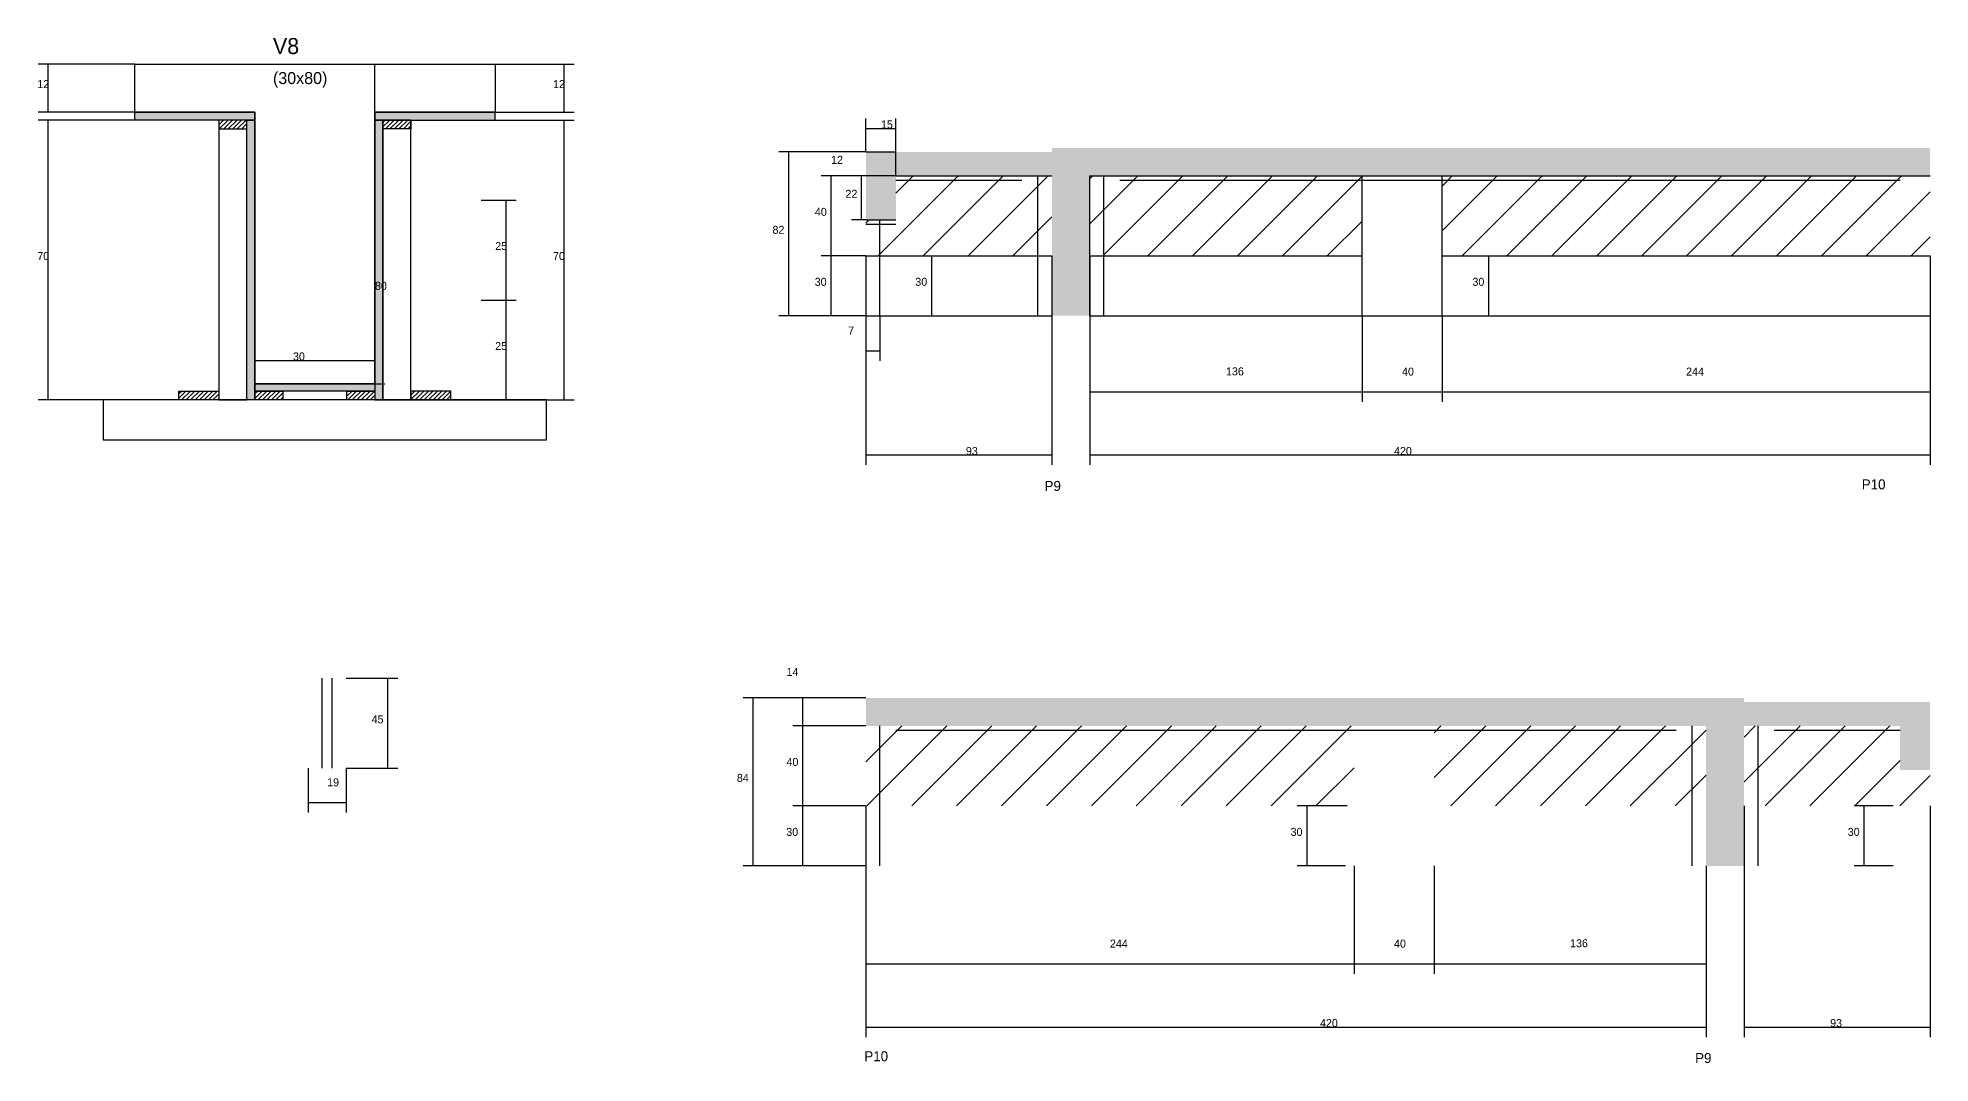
# Model space of a CAD drawing. Header units: metres. Extents: x 131174 to 133293, y 31530 to 32816.
# Drawn here: x 132347 to 133293, y 32278 to 32791 of the extents above; entities that cross this region are included whole.
import ezdxf

# ---------------------------------------------------------------- set-up
doc = ezdxf.new("R2010")
doc.units = ezdxf.units.M
for name, color, linetype in [('CONCRETO', 251, 'Continuous'), ('COTA', 241, 'Continuous'), ('Hachura', 253, 'Continuous'), ('Madeira', 126, 'Continuous'), ('NOMENCLATURA', 7, 'Continuous'), ('Painéis', 200, 'Continuous'), ('SARR_2.2x7', 40, 'Continuous'), ('Texto Seção', 7, 'Continuous')]:
    doc.layers.add(name, color=color, linetype=linetype)

msp = doc.modelspace()

# ---------------------------------------------------------------- hatches: boundary and pattern name
at = {"layer": 'COTA'}
h = msp.add_hatch(dxfattribs=at)
h.set_pattern_fill('AR-CONC', scale=0.03)
h.paths.add_polyline_path([(132873, 32722.2), (133293, 32722.2), (133293, 32736.2), (132854, 32736.2), (132854, 32734.2), (132761, 32734.2), (132761, 32700.2), (132776, 32700.2), (132776, 32722.2), (132854, 32722.2), (132854, 32652.2), (132873, 32652.2)])
h = msp.add_hatch(dxfattribs=at)
h.set_pattern_fill('AR-CONC', scale=0.03)
h.paths.add_polyline_path([(133200, 32447.1), (133278, 32447.1), (133278, 32425.1), (133293, 32425.1), (133293, 32459.1), (133200, 32459.1), (133200, 32461.1), (132761, 32461.1), (132761, 32447.1), (133181, 32447.1), (133181, 32377.1), (133200, 32377.1)])
at = {"layer": 'Hachura'}
h = msp.add_hatch(color=8, dxfattribs=at)
h.dxf.hatch_style = 1
h.paths.add_polyline_path([(132395.6, 32750.1), (132395.6, 32754.1), (132395.6, 32754.1), (132455.6, 32754.1), (132455.6, 32754.1), (132455.6, 32750.1), (132455.6, 32750.1), (132395.6, 32750.1)])
h = msp.add_hatch(dxfattribs=at)
h.set_pattern_fill('ANSI31', scale=0.5)
h.paths.add_polyline_path([(132437.6, 32750.1), (132437.6, 32745.7), (132437.6, 32745.7), (132451.6, 32745.7), (132451.6, 32745.7), (132451.6, 32750.1), (132451.6, 32750.1), (132437.6, 32750.1)])
h = msp.add_hatch(color=8, dxfattribs=at)
h.dxf.hatch_style = 1
h.paths.add_polyline_path([(132451.6, 32750.1), (132455.6, 32750.1), (132455.6, 32750.1), (132455.6, 32610.1), (132455.6, 32610.1), (132451.6, 32610.1), (132451.6, 32610.1), (132451.6, 32750.1)])
h = msp.add_hatch(color=8, dxfattribs=at)
h.dxf.hatch_style = 1
h.paths.add_polyline_path([(132575.6, 32750.1), (132575.6, 32754.1), (132575.6, 32754.1), (132515.6, 32754.1), (132515.6, 32754.1), (132515.6, 32750.1), (132515.6, 32750.1), (132575.6, 32750.1)])
h = msp.add_hatch(color=8, dxfattribs=at)
h.dxf.hatch_style = 1
h.paths.add_polyline_path([(132519.6, 32750.1), (132515.6, 32750.1), (132515.6, 32750.1), (132515.6, 32610.1), (132515.6, 32610.1), (132519.6, 32610.1), (132519.6, 32610.1), (132519.6, 32750.1)])
h = msp.add_hatch(dxfattribs=at)
h.set_pattern_fill('ANSI31', scale=0.5)
h.paths.add_polyline_path([(132533.6, 32750.1), (132533.6, 32745.7), (132533.6, 32745.7), (132519.6, 32745.7), (132519.6, 32745.7), (132519.6, 32750.1), (132519.6, 32750.1), (132533.6, 32750.1)])
h = msp.add_hatch(dxfattribs=at)
h.set_pattern_fill('ANSI31', scale=5)
h.paths.add_polyline_path([(132854, 32682.2), (132854, 32722.2), (132776, 32722.2), (132776, 32700.2), (132761, 32700.2), (132761, 32682.2)])
h = msp.add_hatch(dxfattribs=at)
h.set_pattern_fill('ANSI31', scale=5)
h.paths.add_polyline_path([(133009, 32682.2), (133009, 32722.2), (132873, 32722.2), (132873, 32682.2)])
h = msp.add_hatch(dxfattribs=at)
h.set_pattern_fill('ANSI31', scale=5)
h.paths.add_polyline_path([(133293, 32682.2), (133293, 32722.2), (133049, 32722.2), (133049, 32682.2)])
h = msp.add_hatch(color=8, dxfattribs=at)
h.dxf.hatch_style = 1
h.paths.add_polyline_path([(132455.6, 32614.5), (132455.6, 32618.1), (132455.6, 32618.1), (132515.6, 32618.1), (132515.6, 32618.1), (132515.6, 32614.5), (132515.6, 32614.5), (132455.6, 32614.5)])
h = msp.add_hatch(dxfattribs=at)
h.set_pattern_fill('ANSI31', scale=0.5)
h.paths.add_polyline_path([(132417.6, 32610.1), (132417.6, 32614.5), (132417.6, 32614.5), (132437.6, 32614.5), (132437.6, 32614.5), (132437.6, 32610.1), (132437.6, 32610.1), (132417.6, 32610.1)])
h = msp.add_hatch(dxfattribs=at)
h.set_pattern_fill('ANSI31', scale=0.5)
h.paths.add_polyline_path([(132455.6, 32610.1), (132455.6, 32614.5), (132455.6, 32614.5), (132469.6, 32614.5), (132469.6, 32614.5), (132469.6, 32610.1), (132469.6, 32610.1), (132455.6, 32610.1)])
h = msp.add_hatch(dxfattribs=at)
h.set_pattern_fill('ANSI31', scale=0.5)
h.paths.add_polyline_path([(132501.6, 32610.1), (132501.6, 32614.5), (132501.6, 32614.5), (132515.6, 32614.5), (132515.6, 32614.5), (132515.6, 32610.1), (132515.6, 32610.1), (132501.6, 32610.1)])
h = msp.add_hatch(dxfattribs=at)
h.set_pattern_fill('ANSI31', scale=0.5)
h.paths.add_polyline_path([(132553.6, 32610.1), (132553.6, 32614.5), (132553.6, 32614.5), (132533.6, 32614.5), (132533.6, 32614.5), (132533.6, 32610.1), (132533.6, 32610.1), (132553.6, 32610.1)])
h = msp.add_hatch(dxfattribs=at)
h.set_pattern_fill('ANSI31', scale=5)
h.paths.add_polyline_path([(132761, 32447.1), (132761, 32407.1), (133005, 32407.1), (133005, 32447.1)])
h = msp.add_hatch(dxfattribs=at)
h.set_pattern_fill('ANSI31', scale=5)
h.paths.add_polyline_path([(133045, 32447.1), (133045, 32407.1), (133181, 32407.1), (133181, 32447.1)])
h = msp.add_hatch(dxfattribs=at)
h.set_pattern_fill('ANSI31', scale=5)
h.paths.add_polyline_path([(133293, 32407.1), (133293, 32425.1), (133278, 32425.1), (133278, 32447.1), (133200, 32447.1), (133200, 32407.1)])

# ---------------------------------------------------------------- linework, layer by layer
at = {"layer": 'CONCRETO'}
msp.add_lwpolyline([(132515.6, 32754.1), (132515.6, 32744.1), (132515.6, 32618.1), (132455.6, 32618.1), (132455.6, 32754.1), (132395.6, 32754.1), (132395.6, 32778.1), (132515.6, 32778.1), (132575.6, 32778.1), (132575.6, 32754.1)], close=True, dxfattribs=at)
at = {"layer": 'COTA'}
for p, q in [((132395.6, 32778.1), (132347.3, 32778.1)), ((132352.3, 32754.1), (132352.3, 32778.1)), ((132455.6, 32778.1), (132520.6, 32778.1)), ((132515.6, 32618.1), (132515.6, 32778.1)), ((132575.6, 32778.1), (132615.1, 32778.1)), ((132610.1, 32754.1), (132610.1, 32778.1)), ((132395.6, 32754.1), (132347.3, 32754.1)), ((132395.6, 32750.1), (132347.3, 32750.1)), ((132352.3, 32610.1), (132352.3, 32750.1)), ((132533.6, 32750.1), (132615.1, 32750.1)), ((132575.6, 32754.1), (132615.1, 32754.1)), ((132610.1, 32610.1), (132610.1, 32750.1)), ((132761, 32734.2), (132761, 32750.9)), ((132776, 32722.2), (132776, 32750.9)), ((132761, 32745.9), (132776, 32745.9)), ((132761, 32734.2), (132761, 32739.2)), ((132776, 32722.2), (132776, 32739.2)), ((132761, 32734.2), (132717.4, 32734.2)), ((132722.4, 32652.2), (132722.4, 32734.2)), ((132761, 32734.2), (132776, 32734.2)), ((132776, 32722.2), (132738.6, 32722.2)), ((132743.6, 32682.2), (132743.6, 32722.2)), ((132776, 32722.2), (132753.8, 32722.2)), ((132758.8, 32700.2), (132758.8, 32722.2)), ((132568.6, 32710), (132586.2, 32710)), ((132581.2, 32660.1), (132581.2, 32710)), ((132761, 32700.2), (132753.8, 32700.2)), ((132760.9, 32682.2), (132738.6, 32682.2)), ((132760.9, 32682.2), (132738.6, 32682.2)), ((132743.6, 32652.2), (132743.6, 32682.2)), ((132761, 32682.2), (132761, 32577.6)), ((132779.5, 32682.2), (132798.9, 32682.2)), ((132793.9, 32652.2), (132793.9, 32682.2)), ((132854, 32682.2), (132854, 32577.6)), ((132873, 32682.2), (132873, 32577.6)), ((132873, 32682.2), (132873, 32609.2)), ((133052.5, 32682.2), (133077.4, 32682.2)), ((133072.4, 32652.2), (133072.4, 32682.2)), ((133293, 32682.2), (133293, 32577.6)), ((132568.6, 32660.1), (132586.2, 32660.1)), ((132568.6, 32660), (132586.2, 32660)), ((132581.2, 32610.1), (132581.2, 32660)), ((132761, 32652.2), (132717.4, 32652.2)), ((132761, 32652.2), (132738.6, 32652.2)), ((132761, 32652.2), (132761, 32629.7)), ((132768, 32652.2), (132768, 32629.7)), ((132779.5, 32652.2), (132798.9, 32652.2)), ((133009, 32652.2), (133009, 32609.2)), ((133009, 32652.2), (133009, 32609.2)), ((133049, 32652.2), (133049, 32609.2)), ((133049, 32652.2), (133049, 32609.2)), ((133053.2, 32652.2), (133077.4, 32652.2)), ((133293, 32652.2), (133293, 32609.2)), ((132455.6, 32618.1), (132455.6, 32634.9)), ((132515.6, 32618.1), (132515.6, 32634.9)), ((132761, 32634.7), (132768, 32634.7)), ((132455.6, 32629.9), (132515.6, 32629.9)), ((132455.6, 32618.1), (132520.6, 32618.1)), ((132417.6, 32610.1), (132347.3, 32610.1)), ((132553.6, 32610.1), (132615.1, 32610.1)), ((132568.6, 32610.1), (132586.2, 32610.1)), ((132873, 32614.2), (133009, 32614.2)), ((133009, 32614.2), (133049, 32614.2)), ((133049, 32614.2), (133293, 32614.2)), ((132761, 32582.6), (132854, 32582.6)), ((132873, 32582.6), (133293, 32582.6)), ((132501.2, 32470.9), (132527, 32470.9)), ((132522, 32425.9), (132522, 32470.9)), ((132761, 32461.1), (132699.6, 32461.1)), ((132704.6, 32377.1), (132704.6, 32461.1)), ((132761, 32461.1), (132724.4, 32461.1)), ((132729.4, 32447.1), (132729.4, 32461.1)), ((132761, 32447.1), (132724.4, 32447.1)), ((132761, 32447.1), (132724.4, 32447.1)), ((132729.4, 32407.1), (132729.4, 32447.1)), ((132482.2, 32425.9), (132482.2, 32403.8)), ((132501.2, 32425.9), (132527, 32425.9)), ((132501.2, 32425.9), (132501.2, 32403.8)), ((132482.2, 32408.8), (132501.2, 32408.8)), ((132761, 32407.1), (132724.4, 32407.1)), ((132761, 32407.1), (132724.4, 32407.1)), ((132729.4, 32377.1), (132729.4, 32407.1)), ((132761, 32407.1), (132761, 32291.5)), ((133001.5, 32407.1), (132976.5, 32407.1)), ((132981.5, 32377.1), (132981.5, 32407.1)), ((133200, 32407.1), (133200, 32291.5)), ((133274.5, 32407.1), (133255, 32407.1)), ((133260, 32377.1), (133260, 32407.1)), ((133293, 32407.1), (133293, 32291.5)), ((132761, 32377.1), (132699.6, 32377.1)), ((132761, 32377.1), (132724.4, 32377.1)), ((132761, 32377.1), (132761, 32323.1)), ((133000.8, 32377.1), (132976.5, 32377.1)), ((133005, 32377.1), (133005, 32323.1)), ((133005, 32377.1), (133005, 32323.1)), ((133045, 32377.1), (133045, 32323.1)), ((133045, 32377.1), (133045, 32323.1)), ((133181, 32377.1), (133181, 32291.5)), ((133181, 32377.1), (133181, 32323.1)), ((133274.5, 32377.1), (133255, 32377.1)), ((132761, 32328.1), (133005, 32328.1)), ((133005, 32328.1), (133045, 32328.1)), ((133045, 32328.1), (133181, 32328.1)), ((132761, 32296.5), (133181, 32296.5)), ((133200, 32296.5), (133293, 32296.5))]:
    msp.add_line(p, q, dxfattribs=at)
at = {"layer": 'Madeira'}
for points in [[(132437.6, 32750.1), (132437.6, 32745.7), (132451.6, 32745.7), (132451.6, 32750.1)], [(132437.6, 32610.1), (132451.6, 32610.1), (132451.6, 32750.1), (132437.6, 32750.1)], [(132533.6, 32750.1), (132533.6, 32745.7), (132519.6, 32745.7), (132519.6, 32750.1)], [(132533.6, 32750.1), (132519.6, 32750.1), (132519.6, 32610.1), (132533.6, 32610.1)], [(132379.8, 32590.1), (132601.4, 32590.1), (132601.4, 32610.1), (132379.8, 32610.1)], [(132417.6, 32610.1), (132417.6, 32614.5), (132437.6, 32614.5), (132437.6, 32610.1)], [(132455.6, 32610.1), (132455.6, 32614.5), (132469.6, 32614.5), (132469.6, 32610.1)], [(132501.6, 32610.1), (132501.6, 32614.5), (132515.6, 32614.5), (132515.6, 32610.1)], [(132553.6, 32610.1), (132553.6, 32614.5), (132533.6, 32614.5), (132533.6, 32610.1)]]:
    msp.add_lwpolyline(points, close=True, dxfattribs=at)
at = {"layer": 'Painéis'}
for p, q in [((132395.6, 32754.1), (132455.6, 32754.1)), ((132515.6, 32754.1), (132575.6, 32754.1)), ((132776, 32722.2), (132854, 32722.2)), ((132873, 32722.2), (133293, 32722.2)), ((132873, 32652.2), (132873, 32722.2)), ((132873, 32682.2), (132873, 32722.2)), ((133009, 32652.2), (133009, 32722.2)), ((133049, 32652.2), (133049, 32722.2)), ((132761, 32700.2), (132776, 32700.2)), ((132761, 32682.2), (132854, 32682.2)), ((132873, 32682.2), (133009, 32682.2)), ((133049, 32682.2), (133293, 32682.2)), ((132761, 32652.2), (132854, 32652.2)), ((132873, 32652.2), (133293, 32652.2))]:
    msp.add_line(p, q, dxfattribs=at)
for points in [[(132395.6, 32750.1), (132395.6, 32754.1), (132455.6, 32754.1), (132455.6, 32750.1)], [(132451.6, 32750.1), (132455.6, 32750.1), (132455.6, 32610.1), (132451.6, 32610.1)], [(132575.6, 32750.1), (132575.6, 32754.1), (132515.6, 32754.1), (132515.6, 32750.1)], [(132519.6, 32750.1), (132515.6, 32750.1), (132515.6, 32610.1), (132519.6, 32610.1)], [(132455.6, 32614.5), (132455.6, 32618.1), (132515.6, 32618.1), (132515.6, 32614.5)]]:
    msp.add_lwpolyline(points, close=True, dxfattribs=at)
at = {"layer": 'SARR_2.2x7'}
for p, q in [((132776, 32720), (132839, 32720)), ((132847, 32682.2), (132847, 32722.2)), ((132880, 32682.2), (132880, 32722.2)), ((132888, 32720), (133009, 32720)), ((133009, 32720), (133049, 32720)), ((133049, 32720), (133278, 32720)), ((132761, 32698), (132776, 32698)), ((132768, 32682.2), (132768, 32700.2)), ((132768, 32652.2), (132768, 32682.2)), ((132847, 32652.2), (132847, 32682.2)), ((132880, 32652.2), (132880, 32682.2)), ((132489.2, 32425.9), (132489.2, 32470.9)), ((132494.2, 32425.9), (132494.2, 32470.9)), ((132768, 32407.1), (132768, 32447.1)), ((133174, 32407.1), (133174, 32447.1)), ((133207, 32407.1), (133207, 32447.1)), ((132776, 32444.9), (133005, 32444.9)), ((133005, 32444.9), (133045, 32444.9)), ((133045, 32444.9), (133166, 32444.9)), ((133215, 32444.9), (133278, 32444.9)), ((132768, 32377.1), (132768, 32407.1)), ((133174, 32377.1), (133174, 32407.1)), ((133207, 32377.1), (133207, 32407.1))]:
    msp.add_line(p, q, dxfattribs=at)

# ---------------------------------------------------------------- texts
at = {"layer": 'COTA'}
for s, p in [('12', (132346.8, 32766.1)), ('12', (132604.6, 32766.1)), ('15', (132768.5, 32745.9)), ('12', (132743.6, 32728.2)), ('22', (132750.8, 32711.2)), ('40', (132735.5, 32702.2)), ('82', (132714.3, 32693.2)), ('70', (132346.8, 32680.1)), ('25', (132575.7, 32685.1)), ('70', (132604.6, 32680.1)), ('80', (132515.6, 32665.2)), ('30', (132735.4, 32667.2)), ('30', (132785.7, 32667.2)), ('30', (133064.2, 32667.2)), ('7', (132752.1, 32642.8)), ('25', (132575.7, 32635.1)), ('30', (132474.6, 32629.9)), ('136', (132941, 32622.4)), ('40', (133029, 32622.3)), ('244', (133171, 32622.3)), ('93', (132811, 32582.6)), ('420', (133025, 32582.6)), ('14', (132721.3, 32472.1)), ('45', (132513.9, 32448.4)), ('40', (132721.3, 32427.1)), ('19', (132491.7, 32416.9)), ('84', (132696.5, 32419.1)), ('30', (132721.2, 32392.1)), ('30', (132973.3, 32392.1)), ('30', (133251.8, 32392.1)), ('244', (132883, 32336.2)), ('40', (133025, 32336.2)), ('136', (133113, 32336.4)), ('420', (132988, 32296.5)), ('93', (133243, 32296.5))]:
    msp.add_text(s, height=4, dxfattribs=at).set_placement(p)
at = {"layer": 'NOMENCLATURA'}
for s, p in [('P9', (132850.3, 32564.6)), ('P10', (133258.8, 32565.4)), ('P10', (132760.2, 32279.4)), ('P9', (133175.5, 32278.5))]:
    msp.add_text(s, height=5, dxfattribs=at).set_placement(p)
at = {"layer": 'Texto Seção'}
for s, height, p in [('V8', 8, (132464.6, 32783.1)), ('(30x80)', 6, (132464.6, 32768.1))]:
    msp.add_text(s, height=height, dxfattribs=at).set_placement(p)

doc.saveas('drawing.dxf')
